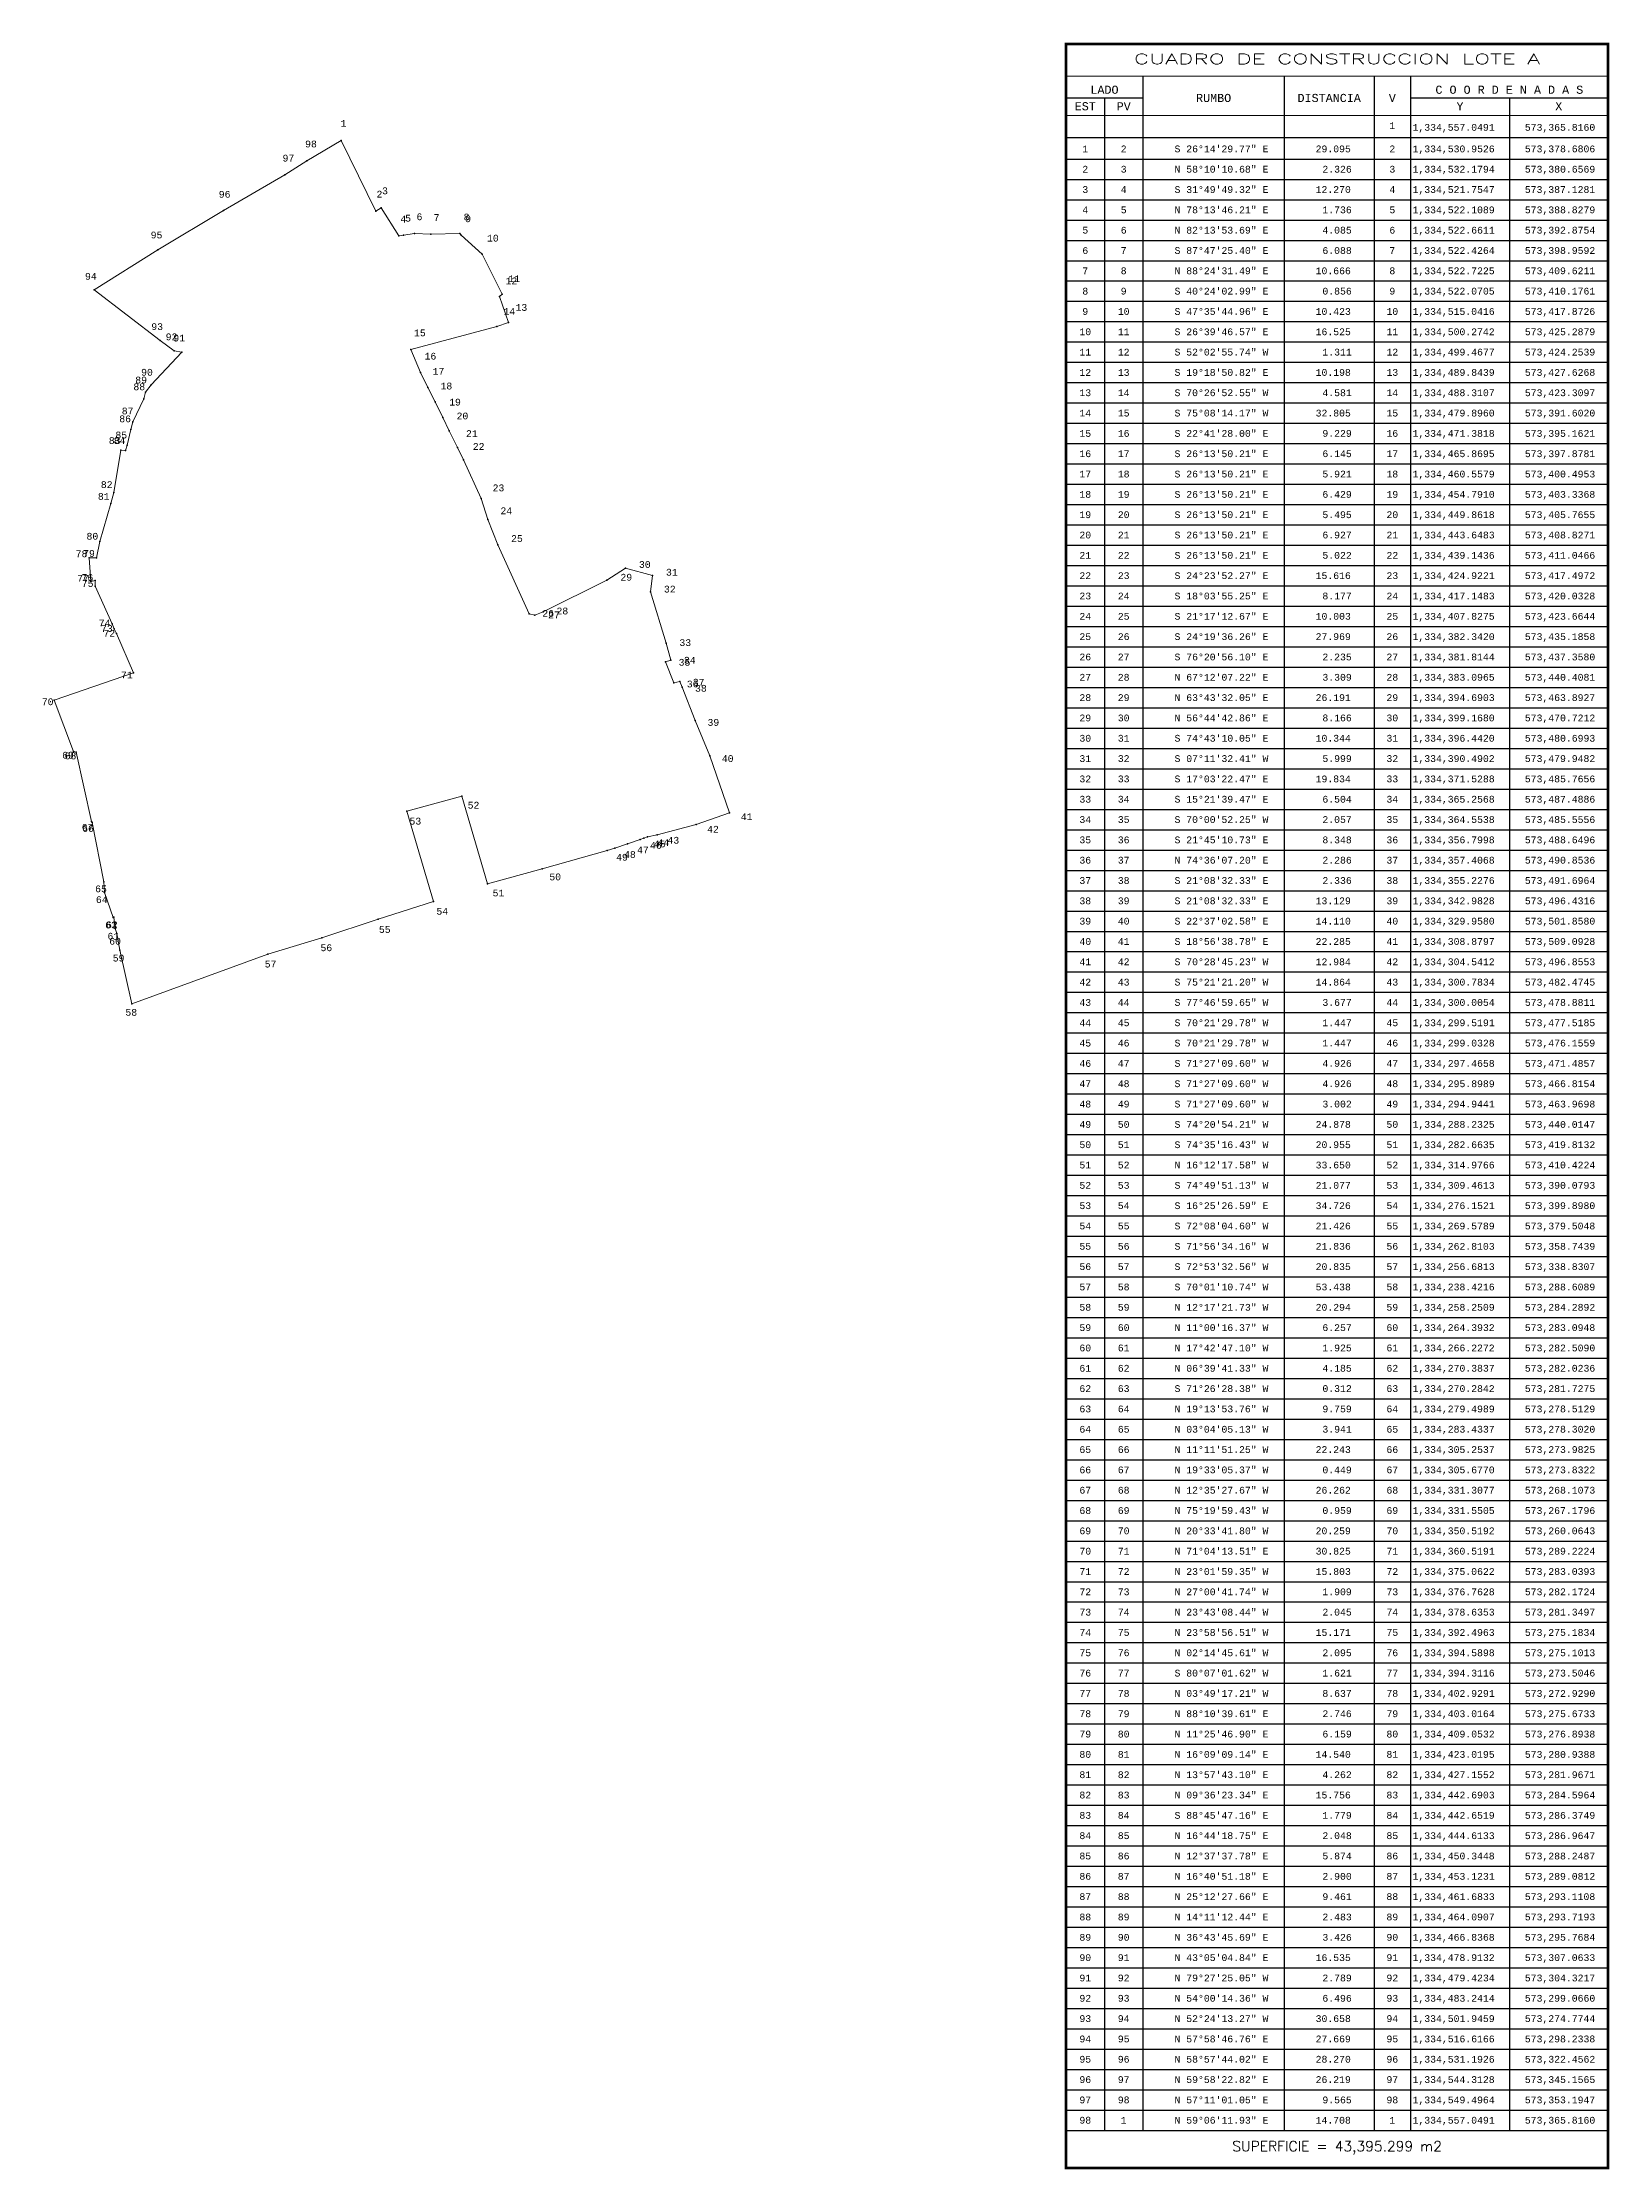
# Model space of a CAD drawing. Header units: millimetres. Extents: x -3245 to 2970, y 1153 to 3965.
# Drawn here: x 1160 to 1738, y 2274 to 3059 of the extents above; entities that cross this region are included whole.
import ezdxf
from ezdxf.enums import TextEntityAlignment as Align

# ---------------------------------------------------------------- set-up
doc = ezdxf.new("R2010")
doc.units = ezdxf.units.MM
for name, color, linetype in [('CVL_CUADCON', 1, 'Continuous'), ('CVL_CUADCON_LIN', 8, 'Continuous'), ('CVL_CUADCON_TIT', 1, 'Continuous'), ('CVL_CUADCON_TX', 2, 'Continuous'), ('CVL_PUNTO', 2, 'Continuous'), ('CVL_PUNTO_NUM', 250, 'Continuous')]:
    doc.layers.add(name, color=color, linetype=linetype)
doc.styles.add('HUECA1', font='HUECA1.shx')
doc.styles.add('MONOTXT4', font='MONOTXT4.shx')

msp = doc.modelspace()

# ---------------------------------------------------------------- linework, layer by layer
at = {"color": 5, "lineweight": 20, "ltscale": 0.5, "elevation": 399.1703, "flags": 128}
msp.add_lwpolyline([(1314.7428, 2987.9123), (1322.4393, 2980.8835), (1329.8546, 2966.116), (1328.8206, 2965.3096), (1332.1935, 2955.6858), (1327.8764, 2954.1526), (1296.1687, 2945.7379), (1299.7287, 2937.2237), (1302.4448, 2931.7113), (1305.062, 2926.3997), (1307.9034, 2920.6329), (1310.3322, 2915.7036), (1313.3937, 2909.4901), (1315.6133, 2904.9855), (1322.0638, 2890.7639), (1324.5995, 2882.9902), (1328.2311, 2873.6693), (1339.7525, 2848.1839), (1341.9247, 2847.6563), (1344.9748, 2848.9383), (1368.4594, 2860.5321), (1375.2879, 2865.0099), (1385.2659, 2862.2839), (1384.5149, 2856.3321), (1390.3323, 2837.3707), (1392.0553, 2831.0987), (1390.1223, 2830.3957), (1393.2163, 2822.6417), (1395.4203, 2823.2487), (1396.2631, 2821.0695), (1400.9983, 2808.8247), (1406.4247, 2795.7999), (1413.6595, 2774.7216), (1401.422, 2770.383), (1387.0411, 2766.6253), (1383.4478, 2765.8473), (1382.0852, 2765.361), (1380.7226, 2764.8746), (1376.0523, 2763.3077), (1371.3821, 2761.7408), (1368.5364, 2760.786), (1344.5814, 2754.0744), (1324.3799, 2748.5054), (1314.9891, 2780.8185), (1294.646, 2775.3032), (1304.4646, 2741.9939), (1284.0715, 2735.4207), (1263.3106, 2728.6522), (1243.3974, 2722.5232), (1193.1756, 2704.2635), (1188.8559, 2724.0928), (1187.6615, 2730.2351), (1187.0757, 2732.0691), (1186.5903, 2736.2255), (1186.2942, 2736.1261), (1183.0796, 2745.3408), (1182.8687, 2749.2756), (1178.5492, 2771.0956), (1178.3989, 2771.5189), (1172.6739, 2797.1496), (1171.7463, 2797.3924), (1164.6309, 2816.3611), (1193.7891, 2826.361), (1187.6059, 2840.9041), (1186.739, 2842.6047), (1185.9163, 2844.4772), (1179.7501, 2858.3382), (1179.668, 2860.4317), (1178.0713, 2860.1535), (1177.4956, 2868.771), (1180.24, 2868.8583), (1181.4605, 2874.8951), (1185.5055, 2888.8614), (1186.5337, 2892.9971), (1189.1631, 2908.5322), (1190.9415, 2908.4938), (1191.5314, 2910.4552), (1192.8154, 2916.1867), (1193.6479, 2918.9649), (1197.6774, 2927.5252), (1198.286, 2929.9325), (1200.3351, 2932.6787), (1211.6299, 2944.7551), (1208.8884, 2945.2653), (1203.6326, 2949.0833), (1179.3411, 2967.7878), (1202.8005, 2982.4585), (1227.0229, 2997.0345), (1249.7231, 3010.1547), (1257.7613, 3015.3383), (1270.3826, 3022.891), (1283.2472, 2996.7945), (1285.2236, 2998.0213), (1291.6948, 2987.5966), (1293.3946, 2987.9508), (1297.4421, 2988.503), (1303.5259, 2988.2682), (1314.1878, 2988.5644)], close=True, dxfattribs=at)
at = {"layer": 'CVL_CUADCON', "color": 1, "linetype": 'Continuous', "const_width": 1, "flags": 128}
msp.add_lwpolyline([(1537.867, 3058.4908), (1737.7995, 3058.4908), (1737.7995, 2274.5733), (1537.867, 2274.5733)], close=True, dxfattribs=at)
at = {"layer": 'CVL_CUADCON', "color": 1, "linetype": 'Continuous', "const_width": 0.375, "flags": 128}
for points in [[(1537.867, 3046.6183), (1737.7995, 3046.6183)], [(1537.867, 3032.0733), (1737.7995, 3032.0733)], [(1537.867, 2288.4908), (1737.7995, 2288.4908)]]:
    msp.add_lwpolyline(points, dxfattribs=at)
at = {"layer": 'CVL_CUADCON_LIN', "color": 8, "linetype": 'Continuous'}
for p, q in [((1566.1895, 3046.6183), (1566.1895, 2288.4908)), ((1618.367, 3046.6183), (1618.367, 2288.4908)), ((1651.4745, 3046.6183), (1651.4745, 2288.4908)), ((1664.9395, 3046.6183), (1664.9395, 2288.4908)), ((1537.867, 3038.5483), (1566.1895, 3038.5483)), ((1552.017, 3038.5483), (1552.017, 2288.4908)), ((1664.9395, 3038.5483), (1737.7995, 3038.5483)), ((1701.3695, 3038.5483), (1701.3695, 2288.4908)), ((1537.867, 3023.9358), (1737.7995, 3023.9358)), ((1537.867, 3015.9908), (1737.7995, 3015.9908)), ((1537.867, 3008.4908), (1737.7995, 3008.4908)), ((1537.867, 3000.9908), (1737.7995, 3000.9908)), ((1537.867, 2993.4908), (1737.7995, 2993.4908)), ((1537.867, 2985.9908), (1737.7995, 2985.9908)), ((1537.867, 2978.4908), (1737.7995, 2978.4908)), ((1537.867, 2970.9908), (1737.7995, 2970.9908)), ((1537.867, 2963.4908), (1737.7995, 2963.4908)), ((1537.867, 2955.9908), (1737.7995, 2955.9908)), ((1537.867, 2948.4908), (1737.7995, 2948.4908)), ((1537.867, 2940.9908), (1737.7995, 2940.9908)), ((1537.867, 2933.4908), (1737.7995, 2933.4908)), ((1537.867, 2925.9908), (1737.7995, 2925.9908)), ((1537.867, 2918.4908), (1737.7995, 2918.4908)), ((1537.867, 2910.9908), (1737.7995, 2910.9908)), ((1537.867, 2903.4908), (1737.7995, 2903.4908)), ((1537.867, 2895.9908), (1737.7995, 2895.9908)), ((1537.867, 2888.4908), (1737.7995, 2888.4908)), ((1537.867, 2880.9908), (1737.7995, 2880.9908)), ((1537.867, 2873.4908), (1737.7995, 2873.4908)), ((1537.867, 2865.9908), (1737.7995, 2865.9908)), ((1537.867, 2858.4908), (1737.7995, 2858.4908)), ((1537.867, 2850.9908), (1737.7995, 2850.9908)), ((1537.867, 2843.4908), (1737.7995, 2843.4908)), ((1537.867, 2835.9908), (1737.7995, 2835.9908)), ((1537.867, 2828.4908), (1737.7995, 2828.4908)), ((1537.867, 2820.9908), (1737.7995, 2820.9908)), ((1537.867, 2813.4908), (1737.7995, 2813.4908)), ((1537.867, 2805.9908), (1737.7995, 2805.9908)), ((1537.867, 2798.4908), (1737.7995, 2798.4908)), ((1537.867, 2790.9908), (1737.7995, 2790.9908)), ((1537.867, 2783.4908), (1737.7995, 2783.4908)), ((1537.867, 2775.9908), (1737.7995, 2775.9908)), ((1537.867, 2768.4908), (1737.7995, 2768.4908)), ((1537.867, 2760.9908), (1737.7995, 2760.9908)), ((1537.867, 2753.4908), (1737.7995, 2753.4908)), ((1537.867, 2745.9908), (1737.7995, 2745.9908)), ((1537.867, 2738.4908), (1737.7995, 2738.4908)), ((1537.867, 2730.9908), (1737.7995, 2730.9908)), ((1537.867, 2723.4908), (1737.7995, 2723.4908)), ((1537.867, 2715.9908), (1737.7995, 2715.9908)), ((1537.867, 2708.4908), (1737.7995, 2708.4908)), ((1537.867, 2700.9908), (1737.7995, 2700.9908)), ((1537.867, 2693.4908), (1737.7995, 2693.4908)), ((1537.867, 2685.9908), (1737.7995, 2685.9908)), ((1537.867, 2678.4908), (1737.7995, 2678.4908)), ((1537.867, 2670.9908), (1737.7995, 2670.9908)), ((1537.867, 2663.4908), (1737.7995, 2663.4908)), ((1537.867, 2655.9908), (1737.7995, 2655.9908)), ((1537.867, 2648.4908), (1737.7995, 2648.4908)), ((1537.867, 2640.9908), (1737.7995, 2640.9908)), ((1537.867, 2633.4908), (1737.7995, 2633.4908)), ((1537.867, 2625.9908), (1737.7995, 2625.9908)), ((1537.867, 2618.4908), (1737.7995, 2618.4908)), ((1537.867, 2610.9908), (1737.7995, 2610.9908)), ((1537.867, 2603.4908), (1737.7995, 2603.4908)), ((1537.867, 2595.9908), (1737.7995, 2595.9908)), ((1537.867, 2588.4908), (1737.7995, 2588.4908)), ((1537.867, 2580.9908), (1737.7995, 2580.9908)), ((1537.867, 2573.4908), (1737.7995, 2573.4908)), ((1537.867, 2565.9908), (1737.7995, 2565.9908)), ((1537.867, 2558.4908), (1737.7995, 2558.4908)), ((1537.867, 2550.9908), (1737.7995, 2550.9908)), ((1537.867, 2543.4908), (1737.7995, 2543.4908)), ((1537.867, 2535.9908), (1737.7995, 2535.9908)), ((1537.867, 2528.4908), (1737.7995, 2528.4908)), ((1537.867, 2520.9908), (1737.7995, 2520.9908)), ((1537.867, 2513.4908), (1737.7995, 2513.4908)), ((1537.867, 2505.9908), (1737.7995, 2505.9908)), ((1537.867, 2498.4908), (1737.7995, 2498.4908)), ((1537.867, 2490.9908), (1737.7995, 2490.9908)), ((1537.867, 2483.4908), (1737.7995, 2483.4908)), ((1537.867, 2475.9908), (1737.7995, 2475.9908)), ((1537.867, 2468.4908), (1737.7995, 2468.4908)), ((1537.867, 2460.9908), (1737.7995, 2460.9908)), ((1537.867, 2453.4908), (1737.7995, 2453.4908)), ((1537.867, 2445.9908), (1737.7995, 2445.9908)), ((1537.867, 2438.4908), (1737.7995, 2438.4908)), ((1537.867, 2430.9908), (1737.7995, 2430.9908)), ((1537.867, 2423.4908), (1737.7995, 2423.4908)), ((1537.867, 2415.9908), (1737.7995, 2415.9908)), ((1537.867, 2408.4908), (1737.7995, 2408.4908)), ((1537.867, 2400.9908), (1737.7995, 2400.9908)), ((1537.867, 2393.4908), (1737.7995, 2393.4908)), ((1537.867, 2385.9908), (1737.7995, 2385.9908)), ((1537.867, 2378.4908), (1737.7995, 2378.4908)), ((1537.867, 2370.9908), (1737.7995, 2370.9908)), ((1537.867, 2363.4908), (1737.7995, 2363.4908)), ((1537.867, 2355.9908), (1737.7995, 2355.9908)), ((1537.867, 2348.4908), (1737.7995, 2348.4908)), ((1537.867, 2340.9908), (1737.7995, 2340.9908)), ((1537.867, 2333.4908), (1737.7995, 2333.4908)), ((1537.867, 2325.9908), (1737.7995, 2325.9908)), ((1537.867, 2318.4908), (1737.7995, 2318.4908)), ((1537.867, 2310.9908), (1737.7995, 2310.9908)), ((1537.867, 2303.4908), (1737.7995, 2303.4908)), ((1537.867, 2295.9908), (1737.7995, 2295.9908)), ((1537.867, 2288.4908), (1737.7995, 2288.4908))]:
    msp.add_line(p, q, dxfattribs=at)
at = {"layer": 'CVL_PUNTO', "color": 2}
for p in [(1270.3826, 3022.891), (1257.7613, 3015.3383), (1249.7231, 3010.1547), (1227.0229, 2997.0345), (1283.2472, 2996.7945), (1285.2236, 2998.0213), (1291.6948, 2987.5966), (1293.3946, 2987.9508), (1297.4421, 2988.503), (1303.5259, 2988.2682), (1314.1878, 2988.5644), (1314.7428, 2987.9123), (1202.8005, 2982.4585), (1322.4393, 2980.8835), (1179.3411, 2967.7878), (1328.8206, 2965.3096), (1329.8546, 2966.116), (1327.8764, 2954.1526), (1332.1935, 2955.6858), (1203.6326, 2949.0833), (1208.8884, 2945.2653), (1211.6299, 2944.7551), (1296.1687, 2945.7379), (1299.7287, 2937.2237), (1198.286, 2929.9325), (1200.3351, 2932.6787), (1302.4448, 2931.7113), (1197.6774, 2927.5252), (1305.062, 2926.3997), (1307.9034, 2920.6329), (1192.8154, 2916.1867), (1193.6479, 2918.9649), (1310.3322, 2915.7036), (1189.1631, 2908.5322), (1190.9415, 2908.4938), (1191.5314, 2910.4552), (1313.3937, 2909.4901), (1315.6133, 2904.9855), (1185.5055, 2888.8614), (1186.5337, 2892.9971), (1322.0638, 2890.7639), (1324.5995, 2882.9902), (1181.4605, 2874.8951), (1328.2311, 2873.6693), (1177.4956, 2868.771), (1180.24, 2868.8583), (1375.2879, 2865.0099), (1178.0713, 2860.1535), (1179.668, 2860.4317), (1179.7501, 2858.3382), (1368.4594, 2860.5321), (1385.2659, 2862.2839), (1384.5149, 2856.3321), (1185.9163, 2844.4772), (1186.739, 2842.6047), (1339.7525, 2848.1839), (1341.9247, 2847.6563), (1344.9748, 2848.9383), (1187.6059, 2840.9041), (1390.3323, 2837.3707), (1193.7891, 2826.361), (1390.1223, 2830.3957), (1392.0553, 2831.0987), (1393.2163, 2822.6417), (1395.4203, 2823.2487), (1396.2631, 2821.0695), (1164.6309, 2816.3611), (1400.9983, 2808.8247), (1171.7463, 2797.3924), (1172.6739, 2797.1496), (1406.4247, 2795.7999), (1314.9891, 2780.8185), (1178.3989, 2771.5189), (1178.5492, 2771.0956), (1294.646, 2775.3032), (1413.6595, 2774.7216), (1376.0523, 2763.3077), (1380.7226, 2764.8746), (1382.0852, 2765.361), (1383.4478, 2765.8473), (1387.0411, 2766.6253), (1401.422, 2770.383), (1368.5364, 2760.786), (1371.3821, 2761.7408), (1182.8687, 2749.2756), (1324.3799, 2748.5054), (1344.5814, 2754.0744), (1183.0796, 2745.3408), (1304.4646, 2741.9939), (1186.2942, 2736.1261), (1186.5903, 2736.2255), (1187.0757, 2732.0691), (1284.0715, 2735.4207), (1187.6615, 2730.2351), (1188.8559, 2724.0928), (1263.3106, 2728.6522), (1243.3974, 2722.5232), (1193.1756, 2704.2635)]:
    msp.add_point(p, dxfattribs=at)

# ---------------------------------------------------------------- texts
at = {"layer": 'CVL_CUADCON_TIT', "color": 1, "style": 'HUECA1', "width": 1.347471}
msp.add_text('CUADRO DE CONSTRUCCION LOTE A', height=3.75, dxfattribs=at).set_placement((1562.867, 3051.0658), (1712.7995, 3051.0658), align=Align.FIT)
at = {"layer": 'CVL_CUADCON_TIT', "color": 1, "style": 'MONOTXT4'}
for s, p in [('LADO', (1552.017, 3040.0708)), ('C O O R D E N A D A S', (1701.367, 3040.0708)), ('EST', (1544.942, 3033.9808)), ('PV', (1559.117, 3033.9808)), ('Y', (1683.167, 3033.9808)), ('X', (1719.592, 3033.9808))]:
    msp.add_text(s, height=3, dxfattribs=at).set_placement(p, align=Align.CENTER)
at = {"layer": 'CVL_CUADCON_TIT', "color": 1}
for s, height, style, p in [('RUMBO', 3, 'MONOTXT4', (1592.292, 3038.5408)), ('DISTANCIA', 3, 'MONOTXT4', (1634.917, 3038.5408)), ('V', 3, 'MONOTXT4', (1658.217, 3038.5408)), ('SUPERFICIE = 43,395.299 m2', 3.75, 'HUECA1', (1637.8332, 2282.0733))]:
    msp.add_text(s, height=height, dxfattribs=dict(at, style=style)).set_placement(p, align=Align.MIDDLE)
at = {"layer": 'CVL_CUADCON_TX', "color": 2, "style": 'MONOTXT4'}
for s, p in [('1', (1658.207, 3027.0608)), ('1', (1544.942, 3018.4908)), ('2', (1559.1032, 3018.4908)), ('2', (1658.207, 3018.4908)), ('2', (1544.942, 3010.9908)), ('3', (1559.1032, 3010.9908)), ('3', (1658.207, 3010.9908)), ('4', (1544.942, 2995.9908)), ('3', (1544.942, 3003.4908)), ('4', (1559.1032, 3003.4908)), ('5', (1559.1032, 2995.9908)), ('4', (1658.207, 3003.4908)), ('5', (1658.207, 2995.9908)), ('5', (1544.942, 2988.4908)), ('6', (1559.1032, 2988.4908)), ('6', (1658.207, 2988.4908)), ('6', (1544.942, 2980.9908)), ('7', (1559.1032, 2980.9908)), ('7', (1658.207, 2980.9908)), ('7', (1544.942, 2973.4908)), ('8', (1559.1032, 2973.4908)), ('8', (1658.207, 2973.4908)), ('8', (1544.942, 2965.9908)), ('9', (1559.1032, 2965.9908)), ('9', (1658.207, 2965.9908)), ('9', (1544.942, 2958.4908)), ('10', (1559.1032, 2958.4908)), ('10', (1658.207, 2958.4908)), ('10', (1544.942, 2950.9908)), ('11', (1559.1032, 2950.9908)), ('11', (1658.207, 2950.9908)), ('11', (1544.942, 2943.4908)), ('12', (1559.1032, 2943.4908)), ('12', (1658.207, 2943.4908)), ('12', (1544.942, 2935.9908)), ('13', (1559.1032, 2935.9908)), ('13', (1658.207, 2935.9908)), ('13', (1544.942, 2928.4908)), ('14', (1559.1032, 2928.4908)), ('14', (1658.207, 2928.4908)), ('14', (1544.942, 2920.9908)), ('15', (1559.1032, 2920.9908)), ('15', (1658.207, 2920.9908)), ('15', (1544.942, 2913.4908)), ('16', (1559.1032, 2913.4908)), ('16', (1658.207, 2913.4908)), ('16', (1544.942, 2905.9908)), ('17', (1559.1032, 2905.9908)), ('17', (1658.207, 2905.9908)), ('17', (1544.942, 2898.4908)), ('18', (1559.1032, 2898.4908)), ('18', (1658.207, 2898.4908)), ('18', (1544.942, 2890.9908)), ('19', (1559.1032, 2890.9908)), ('19', (1658.207, 2890.9908)), ('19', (1544.942, 2883.4908)), ('20', (1559.1032, 2883.4908)), ('20', (1658.207, 2883.4908)), ('20', (1544.942, 2875.9908)), ('21', (1559.1032, 2875.9908)), ('21', (1658.207, 2875.9908)), ('21', (1544.942, 2868.4908)), ('22', (1559.1032, 2868.4908)), ('22', (1658.207, 2868.4908)), ('22', (1544.942, 2860.9908)), ('23', (1559.1032, 2860.9908)), ('23', (1658.207, 2860.9908)), ('23', (1544.942, 2853.4908)), ('24', (1559.1032, 2853.4908)), ('24', (1658.207, 2853.4908)), ('24', (1544.942, 2845.9908)), ('25', (1559.1032, 2845.9908)), ('25', (1658.207, 2845.9908)), ('25', (1544.942, 2838.4908)), ('26', (1559.1032, 2838.4908)), ('26', (1658.207, 2838.4908)), ('26', (1544.942, 2830.9908)), ('27', (1544.942, 2823.4908)), ('27', (1559.1032, 2830.9908)), ('28', (1559.1032, 2823.4908)), ('27', (1658.207, 2830.9908)), ('28', (1658.207, 2823.4908)), ('28', (1544.942, 2815.9908)), ('29', (1559.1032, 2815.9908)), ('29', (1658.207, 2815.9908)), ('29', (1544.942, 2808.4908)), ('30', (1559.1032, 2808.4908)), ('30', (1658.207, 2808.4908)), ('30', (1544.942, 2800.9908)), ('31', (1559.1032, 2800.9908)), ('31', (1658.207, 2800.9908)), ('31', (1544.942, 2793.4908)), ('32', (1559.1032, 2793.4908)), ('32', (1658.207, 2793.4908)), ('32', (1544.942, 2785.9908)), ('33', (1559.1032, 2785.9908)), ('33', (1658.207, 2785.9908)), ('33', (1544.942, 2778.4908)), ('34', (1559.1032, 2778.4908)), ('34', (1658.207, 2778.4908)), ('34', (1544.942, 2770.9908)), ('35', (1559.1032, 2770.9908)), ('35', (1658.207, 2770.9908)), ('35', (1544.942, 2763.4908)), ('36', (1559.1032, 2763.4908)), ('36', (1658.207, 2763.4908)), ('36', (1544.942, 2755.9908)), ('37', (1559.1032, 2755.9908)), ('37', (1658.207, 2755.9908)), ('37', (1544.942, 2748.4908)), ('38', (1559.1032, 2748.4908)), ('38', (1658.207, 2748.4908)), ('38', (1544.942, 2740.9908)), ('39', (1559.1032, 2740.9908)), ('39', (1658.207, 2740.9908)), ('39', (1544.942, 2733.4908)), ('40', (1559.1032, 2733.4908)), ('40', (1658.207, 2733.4908)), ('40', (1544.942, 2725.9908)), ('41', (1559.1032, 2725.9908)), ('41', (1658.207, 2725.9908)), ('41', (1544.942, 2718.4908)), ('42', (1559.1032, 2718.4908)), ('42', (1658.207, 2718.4908)), ('42', (1544.942, 2710.9908)), ('43', (1559.1032, 2710.9908)), ('43', (1658.207, 2710.9908)), ('43', (1544.942, 2703.4908)), ('44', (1559.1032, 2703.4908)), ('44', (1658.207, 2703.4908)), ('44', (1544.942, 2695.9908)), ('45', (1559.1032, 2695.9908)), ('45', (1658.207, 2695.9908)), ('45', (1544.942, 2688.4908)), ('46', (1559.1032, 2688.4908)), ('46', (1658.207, 2688.4908)), ('46', (1544.942, 2680.9908)), ('47', (1559.1032, 2680.9908)), ('47', (1658.207, 2680.9908)), ('47', (1544.942, 2673.4908)), ('48', (1559.1032, 2673.4908)), ('48', (1658.207, 2673.4908)), ('48', (1544.942, 2665.9908)), ('49', (1544.942, 2658.4908)), ('49', (1559.1032, 2665.9908)), ('50', (1559.1032, 2658.4908)), ('49', (1658.207, 2665.9908)), ('50', (1658.207, 2658.4908)), ('50', (1544.942, 2650.9908)), ('51', (1559.1032, 2650.9908)), ('51', (1658.207, 2650.9908)), ('51', (1544.942, 2643.4908)), ('52', (1559.1032, 2643.4908)), ('52', (1658.207, 2643.4908)), ('52', (1544.942, 2635.9908)), ('53', (1559.1032, 2635.9908)), ('53', (1658.207, 2635.9908)), ('53', (1544.942, 2628.4908)), ('54', (1559.1032, 2628.4908)), ('54', (1658.207, 2628.4908)), ('54', (1544.942, 2620.9908)), ('55', (1559.1032, 2620.9908)), ('55', (1658.207, 2620.9908)), ('55', (1544.942, 2613.4908)), ('56', (1559.1032, 2613.4908)), ('56', (1658.207, 2613.4908)), ('56', (1544.942, 2605.9908)), ('57', (1559.1032, 2605.9908)), ('57', (1658.207, 2605.9908)), ('57', (1544.942, 2598.4908)), ('58', (1559.1032, 2598.4908)), ('58', (1658.207, 2598.4908)), ('58', (1544.942, 2590.9908)), ('59', (1559.1032, 2590.9908)), ('59', (1658.207, 2590.9908)), ('59', (1544.942, 2583.4908)), ('60', (1559.1032, 2583.4908)), ('60', (1658.207, 2583.4908)), ('60', (1544.942, 2575.9908)), ('61', (1559.1032, 2575.9908)), ('61', (1658.207, 2575.9908)), ('61', (1544.942, 2568.4908)), ('62', (1559.1032, 2568.4908)), ('62', (1658.207, 2568.4908)), ('62', (1544.942, 2560.9908)), ('63', (1559.1032, 2560.9908)), ('63', (1658.207, 2560.9908)), ('63', (1544.942, 2553.4908)), ('64', (1559.1032, 2553.4908)), ('64', (1658.207, 2553.4908)), ('64', (1544.942, 2545.9908)), ('65', (1559.1032, 2545.9908)), ('65', (1658.207, 2545.9908)), ('65', (1544.942, 2538.4908)), ('66', (1559.1032, 2538.4908)), ('66', (1658.207, 2538.4908)), ('66', (1544.942, 2530.9908)), ('67', (1559.1032, 2530.9908)), ('67', (1658.207, 2530.9908)), ('67', (1544.942, 2523.4908)), ('68', (1559.1032, 2523.4908)), ('68', (1658.207, 2523.4908)), ('68', (1544.942, 2515.9908)), ('69', (1559.1032, 2515.9908)), ('69', (1658.207, 2515.9908)), ('69', (1544.942, 2508.4908)), ('70', (1559.1032, 2508.4908)), ('70', (1658.207, 2508.4908)), ('70', (1544.942, 2500.9908)), ('71', (1559.1032, 2500.9908)), ('71', (1658.207, 2500.9908)), ('71', (1544.942, 2493.4908)), ('72', (1544.942, 2485.9908)), ('72', (1559.1032, 2493.4908)), ('73', (1559.1032, 2485.9908)), ('72', (1658.207, 2493.4908)), ('73', (1658.207, 2485.9908)), ('73', (1544.942, 2478.4908)), ('74', (1559.1032, 2478.4908)), ('74', (1658.207, 2478.4908)), ('74', (1544.942, 2470.9908)), ('75', (1559.1032, 2470.9908)), ('75', (1658.207, 2470.9908)), ('75', (1544.942, 2463.4908)), ('76', (1559.1032, 2463.4908)), ('76', (1658.207, 2463.4908)), ('76', (1544.942, 2455.9908)), ('77', (1559.1032, 2455.9908)), ('77', (1658.207, 2455.9908)), ('77', (1544.942, 2448.4908)), ('78', (1559.1032, 2448.4908)), ('78', (1658.207, 2448.4908)), ('78', (1544.942, 2440.9908)), ('79', (1559.1032, 2440.9908)), ('79', (1658.207, 2440.9908)), ('79', (1544.942, 2433.4908)), ('80', (1559.1032, 2433.4908)), ('80', (1658.207, 2433.4908)), ('80', (1544.942, 2425.9908)), ('81', (1559.1032, 2425.9908)), ('81', (1658.207, 2425.9908)), ('81', (1544.942, 2418.4908)), ('82', (1559.1032, 2418.4908)), ('82', (1658.207, 2418.4908)), ('82', (1544.942, 2410.9908)), ('83', (1559.1032, 2410.9908)), ('83', (1658.207, 2410.9908)), ('83', (1544.942, 2403.4908)), ('84', (1559.1032, 2403.4908)), ('84', (1658.207, 2403.4908)), ('84', (1544.942, 2395.9908)), ('85', (1559.1032, 2395.9908)), ('85', (1658.207, 2395.9908)), ('85', (1544.942, 2388.4908)), ('86', (1559.1032, 2388.4908)), ('86', (1658.207, 2388.4908)), ('86', (1544.942, 2380.9908)), ('87', (1559.1032, 2380.9908)), ('87', (1658.207, 2380.9908)), ('87', (1544.942, 2373.4908)), ('88', (1559.1032, 2373.4908)), ('88', (1658.207, 2373.4908)), ('88', (1544.942, 2365.9908)), ('89', (1559.1032, 2365.9908)), ('89', (1658.207, 2365.9908)), ('89', (1544.942, 2358.4908)), ('90', (1559.1032, 2358.4908)), ('90', (1658.207, 2358.4908)), ('90', (1544.942, 2350.9908)), ('91', (1559.1032, 2350.9908)), ('91', (1658.207, 2350.9908)), ('91', (1544.942, 2343.4908)), ('92', (1559.1032, 2343.4908)), ('92', (1658.207, 2343.4908)), ('92', (1544.942, 2335.9908)), ('93', (1559.1032, 2335.9908)), ('93', (1658.207, 2335.9908)), ('93', (1544.942, 2328.4908)), ('94', (1544.942, 2320.9908)), ('94', (1559.1032, 2328.4908)), ('95', (1559.1032, 2320.9908)), ('94', (1658.207, 2328.4908)), ('95', (1658.207, 2320.9908)), ('95', (1544.942, 2313.4908)), ('96', (1559.1032, 2313.4908)), ('96', (1658.207, 2313.4908)), ('96', (1544.942, 2305.9908)), ('97', (1559.1032, 2305.9908)), ('97', (1658.207, 2305.9908)), ('97', (1544.942, 2298.4908)), ('98', (1559.1032, 2298.4908)), ('98', (1658.207, 2298.4908)), ('98', (1544.942, 2290.9908)), ('1', (1559.1032, 2290.9908)), ('1', (1658.207, 2290.9908))]:
    msp.add_text(s, height=2.5, dxfattribs=at).set_placement(p, align=Align.CENTER)
for s, p in [('1,334,557.0491', (1665.667, 3026.4358)), ('573,365.8160', (1707.092, 3026.4358)), ('S 26%%d14\'29.77" E', (1577.867, 3018.4908)), ('29.095', (1629.917, 3018.4908)), ('1,334,530.9526', (1665.667, 3018.4908)), ('573,378.6806', (1707.092, 3018.4908)), ('S 31%%d49\'49.32" E', (1577.867, 3003.4908)), ('N 58%%d10\'10.68" E', (1577.867, 3010.9908)), ('2.326', (1632.417, 3010.9908)), ('1,334,532.1794', (1665.667, 3010.9908)), ('573,380.6569', (1707.092, 3010.9908)), ('N 78%%d13\'46.21" E', (1577.867, 2995.9908)), ('12.270', (1629.917, 3003.4908)), ('1.736', (1632.417, 2995.9908)), ('1,334,521.7547', (1665.667, 3003.4908)), ('1,334,522.1089', (1665.667, 2995.9908)), ('573,387.1281', (1707.092, 3003.4908)), ('573,388.8279', (1707.092, 2995.9908)), ('N 82%%d13\'53.69" E', (1577.867, 2988.4908)), ('4.085', (1632.417, 2988.4908)), ('1,334,522.6611', (1665.667, 2988.4908)), ('573,392.8754', (1707.092, 2988.4908)), ('S 87%%d47\'25.40" E', (1577.867, 2980.9908)), ('6.088', (1632.417, 2980.9908)), ('1,334,522.4264', (1665.667, 2980.9908)), ('573,398.9592', (1707.092, 2980.9908)), ('N 88%%d24\'31.49" E', (1577.867, 2973.4908)), ('10.666', (1629.917, 2973.4908)), ('1,334,522.7225', (1665.667, 2973.4908)), ('573,409.6211', (1707.092, 2973.4908)), ('S 40%%d24\'02.99" E', (1577.867, 2965.9908)), ('0.856', (1632.417, 2965.9908)), ('1,334,522.0705', (1665.667, 2965.9908)), ('573,410.1761', (1707.092, 2965.9908)), ('S 47%%d35\'44.96" E', (1577.867, 2958.4908)), ('10.423', (1629.917, 2958.4908)), ('1,334,515.0416', (1665.667, 2958.4908)), ('573,417.8726', (1707.092, 2958.4908)), ('S 26%%d39\'46.57" E', (1577.867, 2950.9908)), ('16.525', (1629.917, 2950.9908)), ('1,334,500.2742', (1665.667, 2950.9908)), ('573,425.2879', (1707.092, 2950.9908)), ('S 52%%d02\'55.74" W', (1577.867, 2943.4908)), ('1.311', (1632.417, 2943.4908)), ('1,334,499.4677', (1665.667, 2943.4908)), ('573,424.2539', (1707.092, 2943.4908)), ('S 19%%d18\'50.82" E', (1577.867, 2935.9908)), ('10.198', (1629.917, 2935.9908)), ('1,334,489.8439', (1665.667, 2935.9908)), ('573,427.6268', (1707.092, 2935.9908)), ('S 70%%d26\'52.55" W', (1577.867, 2928.4908)), ('4.581', (1632.417, 2928.4908)), ('1,334,488.3107', (1665.667, 2928.4908)), ('573,423.3097', (1707.092, 2928.4908)), ('S 75%%d08\'14.17" W', (1577.867, 2920.9908)), ('32.805', (1629.917, 2920.9908)), ('1,334,479.8960', (1665.667, 2920.9908)), ('573,391.6020', (1707.092, 2920.9908)), ('S 22%%d41\'28.00" E', (1577.867, 2913.4908)), ('9.229', (1632.417, 2913.4908)), ('1,334,471.3818', (1665.667, 2913.4908)), ('573,395.1621', (1707.092, 2913.4908)), ('S 26%%d13\'50.21" E', (1577.867, 2905.9908)), ('6.145', (1632.417, 2905.9908)), ('1,334,465.8695', (1665.667, 2905.9908)), ('573,397.8781', (1707.092, 2905.9908)), ('S 26%%d13\'50.21" E', (1577.867, 2898.4908)), ('5.921', (1632.417, 2898.4908)), ('1,334,460.5579', (1665.667, 2898.4908)), ('573,400.4953', (1707.092, 2898.4908)), ('S 26%%d13\'50.21" E', (1577.867, 2890.9908)), ('6.429', (1632.417, 2890.9908)), ('1,334,454.7910', (1665.667, 2890.9908)), ('573,403.3368', (1707.092, 2890.9908)), ('S 26%%d13\'50.21" E', (1577.867, 2883.4908)), ('5.495', (1632.417, 2883.4908)), ('1,334,449.8618', (1665.667, 2883.4908)), ('573,405.7655', (1707.092, 2883.4908)), ('S 26%%d13\'50.21" E', (1577.867, 2875.9908)), ('6.927', (1632.417, 2875.9908)), ('1,334,443.6483', (1665.667, 2875.9908)), ('573,408.8271', (1707.092, 2875.9908)), ('S 26%%d13\'50.21" E', (1577.867, 2868.4908)), ('5.022', (1632.417, 2868.4908)), ('1,334,439.1436', (1665.667, 2868.4908)), ('573,411.0466', (1707.092, 2868.4908)), ('S 24%%d23\'52.27" E', (1577.867, 2860.9908)), ('15.616', (1629.917, 2860.9908)), ('1,334,424.9221', (1665.667, 2860.9908)), ('573,417.4972', (1707.092, 2860.9908)), ('S 18%%d03\'55.25" E', (1577.867, 2853.4908)), ('8.177', (1632.417, 2853.4908)), ('1,334,417.1483', (1665.667, 2853.4908)), ('573,420.0328', (1707.092, 2853.4908)), ('S 21%%d17\'12.67" E', (1577.867, 2845.9908)), ('10.003', (1629.917, 2845.9908)), ('1,334,407.8275', (1665.667, 2845.9908)), ('573,423.6644', (1707.092, 2845.9908)), ('S 24%%d19\'36.26" E', (1577.867, 2838.4908)), ('S 76%%d20\'56.10" E', (1577.867, 2830.9908)), ('27.969', (1629.917, 2838.4908)), ('1,334,382.3420', (1665.667, 2838.4908)), ('573,435.1858', (1707.092, 2838.4908)), ('N 67%%d12\'07.22" E', (1577.867, 2823.4908)), ('3.309', (1632.417, 2823.4908)), ('2.235', (1632.417, 2830.9908)), ('1,334,381.8144', (1665.667, 2830.9908)), ('1,334,383.0965', (1665.667, 2823.4908)), ('573,437.3580', (1707.092, 2830.9908)), ('573,440.4081', (1707.092, 2823.4908)), ('N 63%%d43\'32.05" E', (1577.867, 2815.9908)), ('26.191', (1629.917, 2815.9908)), ('1,334,394.6903', (1665.667, 2815.9908)), ('573,463.8927', (1707.092, 2815.9908)), ('N 56%%d44\'42.86" E', (1577.867, 2808.4908)), ('8.166', (1632.417, 2808.4908)), ('1,334,399.1680', (1665.667, 2808.4908)), ('573,470.7212', (1707.092, 2808.4908)), ('S 74%%d43\'10.05" E', (1577.867, 2800.9908)), ('10.344', (1629.917, 2800.9908)), ('1,334,396.4420', (1665.667, 2800.9908)), ('573,480.6993', (1707.092, 2800.9908)), ('S 07%%d11\'32.41" W', (1577.867, 2793.4908)), ('5.999', (1632.417, 2793.4908)), ('1,334,390.4902', (1665.667, 2793.4908)), ('573,479.9482', (1707.092, 2793.4908)), ('S 17%%d03\'22.47" E', (1577.867, 2785.9908)), ('19.834', (1629.917, 2785.9908)), ('1,334,371.5288', (1665.667, 2785.9908)), ('573,485.7656', (1707.092, 2785.9908)), ('S 15%%d21\'39.47" E', (1577.867, 2778.4908)), ('6.504', (1632.417, 2778.4908)), ('1,334,365.2568', (1665.667, 2778.4908)), ('573,487.4886', (1707.092, 2778.4908)), ('S 70%%d00\'52.25" W', (1577.867, 2770.9908)), ('2.057', (1632.417, 2770.9908)), ('1,334,364.5538', (1665.667, 2770.9908)), ('573,485.5556', (1707.092, 2770.9908)), ('S 21%%d45\'10.73" E', (1577.867, 2763.4908)), ('8.348', (1632.417, 2763.4908)), ('1,334,356.7998', (1665.667, 2763.4908)), ('573,488.6496', (1707.092, 2763.4908)), ('N 74%%d36\'07.20" E', (1577.867, 2755.9908)), ('2.286', (1632.417, 2755.9908)), ('1,334,357.4068', (1665.667, 2755.9908)), ('573,490.8536', (1707.092, 2755.9908)), ('S 21%%d08\'32.33" E', (1577.867, 2748.4908)), ('2.336', (1632.417, 2748.4908)), ('1,334,355.2276', (1665.667, 2748.4908)), ('573,491.6964', (1707.092, 2748.4908)), ('S 21%%d08\'32.33" E', (1577.867, 2740.9908)), ('13.129', (1629.917, 2740.9908)), ('1,334,342.9828', (1665.667, 2740.9908)), ('573,496.4316', (1707.092, 2740.9908)), ('S 22%%d37\'02.58" E', (1577.867, 2733.4908)), ('14.110', (1629.917, 2733.4908)), ('1,334,329.9580', (1665.667, 2733.4908)), ('573,501.8580', (1707.092, 2733.4908)), ('S 18%%d56\'38.78" E', (1577.867, 2725.9908)), ('22.285', (1629.917, 2725.9908)), ('1,334,308.8797', (1665.667, 2725.9908)), ('573,509.0928', (1707.092, 2725.9908)), ('S 70%%d28\'45.23" W', (1577.867, 2718.4908)), ('12.984', (1629.917, 2718.4908)), ('1,334,304.5412', (1665.667, 2718.4908)), ('573,496.8553', (1707.092, 2718.4908)), ('S 75%%d21\'21.20" W', (1577.867, 2710.9908)), ('14.864', (1629.917, 2710.9908)), ('1,334,300.7834', (1665.667, 2710.9908)), ('573,482.4745', (1707.092, 2710.9908)), ('S 77%%d46\'59.65" W', (1577.867, 2703.4908)), ('3.677', (1632.417, 2703.4908)), ('1,334,300.0054', (1665.667, 2703.4908)), ('573,478.8811', (1707.092, 2703.4908)), ('S 70%%d21\'29.78" W', (1577.867, 2695.9908)), ('1.447', (1632.417, 2695.9908)), ('1,334,299.5191', (1665.667, 2695.9908)), ('573,477.5185', (1707.092, 2695.9908)), ('S 70%%d21\'29.78" W', (1577.867, 2688.4908)), ('1.447', (1632.417, 2688.4908)), ('1,334,299.0328', (1665.667, 2688.4908)), ('573,476.1559', (1707.092, 2688.4908)), ('S 71%%d27\'09.60" W', (1577.867, 2680.9908)), ('4.926', (1632.417, 2680.9908)), ('1,334,297.4658', (1665.667, 2680.9908)), ('573,471.4857', (1707.092, 2680.9908)), ('S 71%%d27\'09.60" W', (1577.867, 2673.4908)), ('S 71%%d27\'09.60" W', (1577.867, 2665.9908)), ('4.926', (1632.417, 2673.4908)), ('1,334,295.8989', (1665.667, 2673.4908)), ('573,466.8154', (1707.092, 2673.4908)), ('S 74%%d20\'54.21" W', (1577.867, 2658.4908)), ('24.878', (1629.917, 2658.4908)), ('3.002', (1632.417, 2665.9908)), ('1,334,294.9441', (1665.667, 2665.9908)), ('1,334,288.2325', (1665.667, 2658.4908)), ('573,463.9698', (1707.092, 2665.9908)), ('573,440.0147', (1707.092, 2658.4908)), ('S 74%%d35\'16.43" W', (1577.867, 2650.9908)), ('20.955', (1629.917, 2650.9908)), ('1,334,282.6635', (1665.667, 2650.9908)), ('573,419.8132', (1707.092, 2650.9908)), ('N 16%%d12\'17.58" W', (1577.867, 2643.4908)), ('33.650', (1629.917, 2643.4908)), ('1,334,314.9766', (1665.667, 2643.4908)), ('573,410.4224', (1707.092, 2643.4908)), ('S 74%%d49\'51.13" W', (1577.867, 2635.9908)), ('21.077', (1629.917, 2635.9908)), ('1,334,309.4613', (1665.667, 2635.9908)), ('573,390.0793', (1707.092, 2635.9908)), ('S 16%%d25\'26.59" E', (1577.867, 2628.4908)), ('34.726', (1629.917, 2628.4908)), ('1,334,276.1521', (1665.667, 2628.4908)), ('573,399.8980', (1707.092, 2628.4908)), ('S 72%%d08\'04.60" W', (1577.867, 2620.9908)), ('21.426', (1629.917, 2620.9908)), ('1,334,269.5789', (1665.667, 2620.9908)), ('573,379.5048', (1707.092, 2620.9908)), ('S 71%%d56\'34.16" W', (1577.867, 2613.4908)), ('21.836', (1629.917, 2613.4908)), ('1,334,262.8103', (1665.667, 2613.4908)), ('573,358.7439', (1707.092, 2613.4908)), ('S 72%%d53\'32.56" W', (1577.867, 2605.9908)), ('20.835', (1629.917, 2605.9908)), ('1,334,256.6813', (1665.667, 2605.9908)), ('573,338.8307', (1707.092, 2605.9908)), ('S 70%%d01\'10.74" W', (1577.867, 2598.4908)), ('53.438', (1629.917, 2598.4908)), ('1,334,238.4216', (1665.667, 2598.4908)), ('573,288.6089', (1707.092, 2598.4908)), ('N 12%%d17\'21.73" W', (1577.867, 2590.9908)), ('20.294', (1629.917, 2590.9908)), ('1,334,258.2509', (1665.667, 2590.9908)), ('573,284.2892', (1707.092, 2590.9908)), ('N 11%%d00\'16.37" W', (1577.867, 2583.4908)), ('6.257', (1632.417, 2583.4908)), ('1,334,264.3932', (1665.667, 2583.4908)), ('573,283.0948', (1707.092, 2583.4908)), ('N 17%%d42\'47.10" W', (1577.867, 2575.9908)), ('1.925', (1632.417, 2575.9908)), ('1,334,266.2272', (1665.667, 2575.9908)), ('573,282.5090', (1707.092, 2575.9908)), ('N 06%%d39\'41.33" W', (1577.867, 2568.4908)), ('4.185', (1632.417, 2568.4908)), ('1,334,270.3837', (1665.667, 2568.4908)), ('573,282.0236', (1707.092, 2568.4908)), ('S 71%%d26\'28.38" W', (1577.867, 2560.9908)), ('0.312', (1632.417, 2560.9908)), ('1,334,270.2842', (1665.667, 2560.9908)), ('573,281.7275', (1707.092, 2560.9908)), ('N 19%%d13\'53.76" W', (1577.867, 2553.4908)), ('9.759', (1632.417, 2553.4908)), ('1,334,279.4989', (1665.667, 2553.4908)), ('573,278.5129', (1707.092, 2553.4908)), ('N 03%%d04\'05.13" W', (1577.867, 2545.9908)), ('3.941', (1632.417, 2545.9908)), ('1,334,283.4337', (1665.667, 2545.9908)), ('573,278.3020', (1707.092, 2545.9908)), ('N 11%%d11\'51.25" W', (1577.867, 2538.4908)), ('22.243', (1629.917, 2538.4908)), ('1,334,305.2537', (1665.667, 2538.4908)), ('573,273.9825', (1707.092, 2538.4908)), ('N 19%%d33\'05.37" W', (1577.867, 2530.9908)), ('0.449', (1632.417, 2530.9908)), ('1,334,305.6770', (1665.667, 2530.9908)), ('573,273.8322', (1707.092, 2530.9908)), ('N 12%%d35\'27.67" W', (1577.867, 2523.4908)), ('26.262', (1629.917, 2523.4908)), ('1,334,331.3077', (1665.667, 2523.4908)), ('573,268.1073', (1707.092, 2523.4908)), ('N 75%%d19\'59.43" W', (1577.867, 2515.9908)), ('0.959', (1632.417, 2515.9908)), ('1,334,331.5505', (1665.667, 2515.9908)), ('573,267.1796', (1707.092, 2515.9908)), ('N 20%%d33\'41.80" W', (1577.867, 2508.4908)), ('20.259', (1629.917, 2508.4908)), ('1,334,350.5192', (1665.667, 2508.4908)), ('573,260.0643', (1707.092, 2508.4908)), ('N 71%%d04\'13.51" E', (1577.867, 2500.9908)), ('N 23%%d01\'59.35" W', (1577.867, 2493.4908)), ('30.825', (1629.917, 2500.9908)), ('1,334,360.5191', (1665.667, 2500.9908)), ('573,289.2224', (1707.092, 2500.9908)), ('N 27%%d00\'41.74" W', (1577.867, 2485.9908)), ('15.803', (1629.917, 2493.4908)), ('1.909', (1632.417, 2485.9908)), ('1,334,375.0622', (1665.667, 2493.4908)), ('1,334,376.7628', (1665.667, 2485.9908)), ('573,283.0393', (1707.092, 2493.4908)), ('573,282.1724', (1707.092, 2485.9908)), ('N 23%%d43\'08.44" W', (1577.867, 2478.4908)), ('2.045', (1632.417, 2478.4908)), ('1,334,378.6353', (1665.667, 2478.4908)), ('573,281.3497', (1707.092, 2478.4908)), ('N 23%%d58\'56.51" W', (1577.867, 2470.9908)), ('15.171', (1629.917, 2470.9908)), ('1,334,392.4963', (1665.667, 2470.9908)), ('573,275.1834', (1707.092, 2470.9908)), ('N 02%%d14\'45.61" W', (1577.867, 2463.4908)), ('2.095', (1632.417, 2463.4908)), ('1,334,394.5898', (1665.667, 2463.4908)), ('573,275.1013', (1707.092, 2463.4908)), ('S 80%%d07\'01.62" W', (1577.867, 2455.9908)), ('1.621', (1632.417, 2455.9908)), ('1,334,394.3116', (1665.667, 2455.9908)), ('573,273.5046', (1707.092, 2455.9908)), ('N 03%%d49\'17.21" W', (1577.867, 2448.4908)), ('8.637', (1632.417, 2448.4908)), ('1,334,402.9291', (1665.667, 2448.4908)), ('573,272.9290', (1707.092, 2448.4908)), ('N 88%%d10\'39.61" E', (1577.867, 2440.9908)), ('2.746', (1632.417, 2440.9908)), ('1,334,403.0164', (1665.667, 2440.9908)), ('573,275.6733', (1707.092, 2440.9908)), ('N 11%%d25\'46.90" E', (1577.867, 2433.4908)), ('6.159', (1632.417, 2433.4908)), ('1,334,409.0532', (1665.667, 2433.4908)), ('573,276.8938', (1707.092, 2433.4908)), ('N 16%%d09\'09.14" E', (1577.867, 2425.9908)), ('14.540', (1629.917, 2425.9908)), ('1,334,423.0195', (1665.667, 2425.9908)), ('573,280.9388', (1707.092, 2425.9908)), ('N 13%%d57\'43.10" E', (1577.867, 2418.4908)), ('4.262', (1632.417, 2418.4908)), ('1,334,427.1552', (1665.667, 2418.4908)), ('573,281.9671', (1707.092, 2418.4908)), ('N 09%%d36\'23.34" E', (1577.867, 2410.9908)), ('15.756', (1629.917, 2410.9908)), ('1,334,442.6903', (1665.667, 2410.9908)), ('573,284.5964', (1707.092, 2410.9908)), ('S 88%%d45\'47.16" E', (1577.867, 2403.4908)), ('1.779', (1632.417, 2403.4908)), ('1,334,442.6519', (1665.667, 2403.4908)), ('573,286.3749', (1707.092, 2403.4908)), ('N 16%%d44\'18.75" E', (1577.867, 2395.9908)), ('2.048', (1632.417, 2395.9908)), ('1,334,444.6133', (1665.667, 2395.9908)), ('573,286.9647', (1707.092, 2395.9908)), ('N 12%%d37\'37.78" E', (1577.867, 2388.4908)), ('5.874', (1632.417, 2388.4908)), ('1,334,450.3448', (1665.667, 2388.4908)), ('573,288.2487', (1707.092, 2388.4908)), ('N 16%%d40\'51.18" E', (1577.867, 2380.9908)), ('2.900', (1632.417, 2380.9908)), ('1,334,453.1231', (1665.667, 2380.9908)), ('573,289.0812', (1707.092, 2380.9908)), ('N 25%%d12\'27.66" E', (1577.867, 2373.4908)), ('9.461', (1632.417, 2373.4908)), ('1,334,461.6833', (1665.667, 2373.4908)), ('573,293.1108', (1707.092, 2373.4908)), ('N 14%%d11\'12.44" E', (1577.867, 2365.9908)), ('2.483', (1632.417, 2365.9908)), ('1,334,464.0907', (1665.667, 2365.9908)), ('573,293.7193', (1707.092, 2365.9908)), ('N 36%%d43\'45.69" E', (1577.867, 2358.4908)), ('3.426', (1632.417, 2358.4908)), ('1,334,466.8368', (1665.667, 2358.4908)), ('573,295.7684', (1707.092, 2358.4908)), ('N 43%%d05\'04.84" E', (1577.867, 2350.9908)), ('16.535', (1629.917, 2350.9908)), ('1,334,478.9132', (1665.667, 2350.9908)), ('573,307.0633', (1707.092, 2350.9908)), ('N 79%%d27\'25.05" W', (1577.867, 2343.4908)), ('2.789', (1632.417, 2343.4908)), ('1,334,479.4234', (1665.667, 2343.4908)), ('573,304.3217', (1707.092, 2343.4908)), ('N 54%%d00\'14.36" W', (1577.867, 2335.9908)), ('N 52%%d24\'13.27" W', (1577.867, 2328.4908)), ('6.496', (1632.417, 2335.9908)), ('1,334,483.2414', (1665.667, 2335.9908)), ('573,299.0660', (1707.092, 2335.9908)), ('N 57%%d58\'46.76" E', (1577.867, 2320.9908)), ('30.658', (1629.917, 2328.4908)), ('27.669', (1629.917, 2320.9908)), ('1,334,501.9459', (1665.667, 2328.4908)), ('1,334,516.6166', (1665.667, 2320.9908)), ('573,274.7744', (1707.092, 2328.4908)), ('573,298.2338', (1707.092, 2320.9908)), ('N 58%%d57\'44.02" E', (1577.867, 2313.4908)), ('28.270', (1629.917, 2313.4908)), ('1,334,531.1926', (1665.667, 2313.4908)), ('573,322.4562', (1707.092, 2313.4908)), ('N 59%%d58\'22.82" E', (1577.867, 2305.9908)), ('26.219', (1629.917, 2305.9908)), ('1,334,544.3128', (1665.667, 2305.9908)), ('573,345.1565', (1707.092, 2305.9908)), ('N 57%%d11\'01.05" E', (1577.867, 2298.4908)), ('9.565', (1632.417, 2298.4908)), ('1,334,549.4964', (1665.667, 2298.4908)), ('573,353.1947', (1707.092, 2298.4908)), ('N 59%%d06\'11.93" E', (1577.867, 2290.9908)), ('14.708', (1629.917, 2290.9908)), ('1,334,557.0491', (1665.667, 2290.9908)), ('573,365.8160', (1707.092, 2290.9908))]:
    msp.add_text(s, height=2.5, dxfattribs=at).set_placement(p)
at = {"layer": 'CVL_PUNTO_NUM', "color": 2, "style": 'MONOTXT4'}
for s, p in [('1', (1270.1834, 3027.887)), ('98', (1257.1432, 3020.2999)), ('97', (1248.8207, 3015.0726)), ('96', (1225.2857, 3001.723)), ('2', (1283.4886, 3001.7887)), ('3', (1285.5355, 3003.0116)), ('4', (1292.2885, 2992.5613)), ('5', (1294.0529, 2992.9073)), ('6', (1298.2533, 2993.4367)), ('7', (1304.5685, 2993.1583)), ('8', (1315.6134, 2993.3569)), ('9', (1316.1947, 2992.6969)), ('95', (1200.1719, 2986.7117)), ('10', (1324.2425, 2985.547)), ('94', (1175.9404, 2971.4533)), ('12', (1331.0838, 2969.768)), ('11', (1332.1392, 2970.5636)), ('14', (1330.317, 2958.5164)), ('13', (1334.7549, 2959.9798)), ('93', (1200.4002, 2952.8979)), ('92', (1205.7114, 2949.1262)), ('15', (1297.3072, 2950.6066)), ('91', (1208.5195, 2948.6698)), ('16', (1301.2022, 2942.0016)), ('89', (1194.4871, 2933.1834)), ('90', (1196.6455, 2936.0531)), ('17', (1304.1899, 2936.3969)), ('88', (1193.8087, 2930.6926)), ('18', (1307.0935, 2930.9684)), ('86', (1188.5968, 2918.8706)), ('87', (1189.5056, 2921.7652)), ('19', (1310.2727, 2925.0359)), ('20', (1313.0098, 2919.9263)), ('83', (1184.7313, 2910.8471)), ('84', (1186.5286, 2910.8446)), ('85', (1187.1678, 2912.8963)), ('21', (1316.4786, 2913.4251)), ('22', (1318.999, 2908.6648)), ('82', (1181.7926, 2894.5851)), ('81', (1180.6981, 2890.2356)), ('23', (1326.3172, 2893.3924)), ('24', (1329.205, 2884.9369)), ('80', (1176.5004, 2875.526)), ('25', (1333.1226, 2874.7051)), ('78', (1172.5047, 2869.0725)), ('79', (1175.2499, 2869.1729)), ('30', (1380.2866, 2865.1234)), ('77', (1173.073, 2860.0209)), ('76', (1174.6695, 2860.3112)), ('75', (1174.7553, 2858.1099)), ('29', (1373.4579, 2860.41)), ('32', (1389.506, 2856.0338)), ('31', (1390.2659, 2862.2613)), ('26', (1344.6235, 2847.0556)), ('28', (1349.875, 2847.9444)), ('74', (1181.0147, 2843.4901)), ('73', (1181.86, 2841.5117)), ('72', (1182.7499, 2839.7131)), ('27', (1346.7953, 2846.5263)), ('33', (1395.2117, 2836.2792)), ('71', (1189.2105, 2824.3519)), ('35', (1394.93, 2829.0225)), ('34', (1396.8767, 2829.7741)), ('36', (1397.9435, 2821.0126)), ('37', (1400.1641, 2821.6685)), ('38', (1400.9838, 2819.4219)), ('70', (1160.011, 2814.449)), ('39', (1405.5845, 2806.8331)), ('69', (1167.5016, 2794.7499)), ('68', (1168.4443, 2794.4831)), ('40', (1410.867, 2793.5052)), ('52', (1317.1024, 2776.2871)), ('53', (1295.6472, 2770.4045)), ('41', (1417.8647, 2772.0167)), ('67', (1174.7332, 2768.1184)), ('66', (1174.894, 2767.6839)), ('46', (1384.3625, 2761.4467)), ('45', (1385.7558, 2761.9659)), ('44', (1387.1484, 2762.485)), ('43', (1390.8098, 2763.3394)), ('42', (1405.4389, 2767.4058)), ('49', (1371.8809, 2757.0692)), ('48', (1374.7998, 2758.0912)), ('47', (1379.5846, 2759.7689)), ('65', (1179.6814, 2745.4232)), ('50', (1347.2279, 2749.8322)), ('64', (1179.9613, 2741.4323)), ('54', (1305.5822, 2737.1204)), ('51', (1326.303, 2743.89)), ('63', (1183.3877, 2732.0577)), ('62', (1183.6886, 2732.1536)), ('55', (1284.3577, 2730.4289)), ('61', (1184.2466, 2727.9465)), ('60', (1184.8718, 2726.0857)), ('56', (1262.8114, 2723.6772)), ('59', (1186.1789, 2719.8699)), ('57', (1242.24, 2717.659)), ('58', (1190.8432, 2699.8408))]:
    msp.add_text(s, height=2.5, dxfattribs=at).set_placement(p)

doc.saveas('drawing.dxf')
